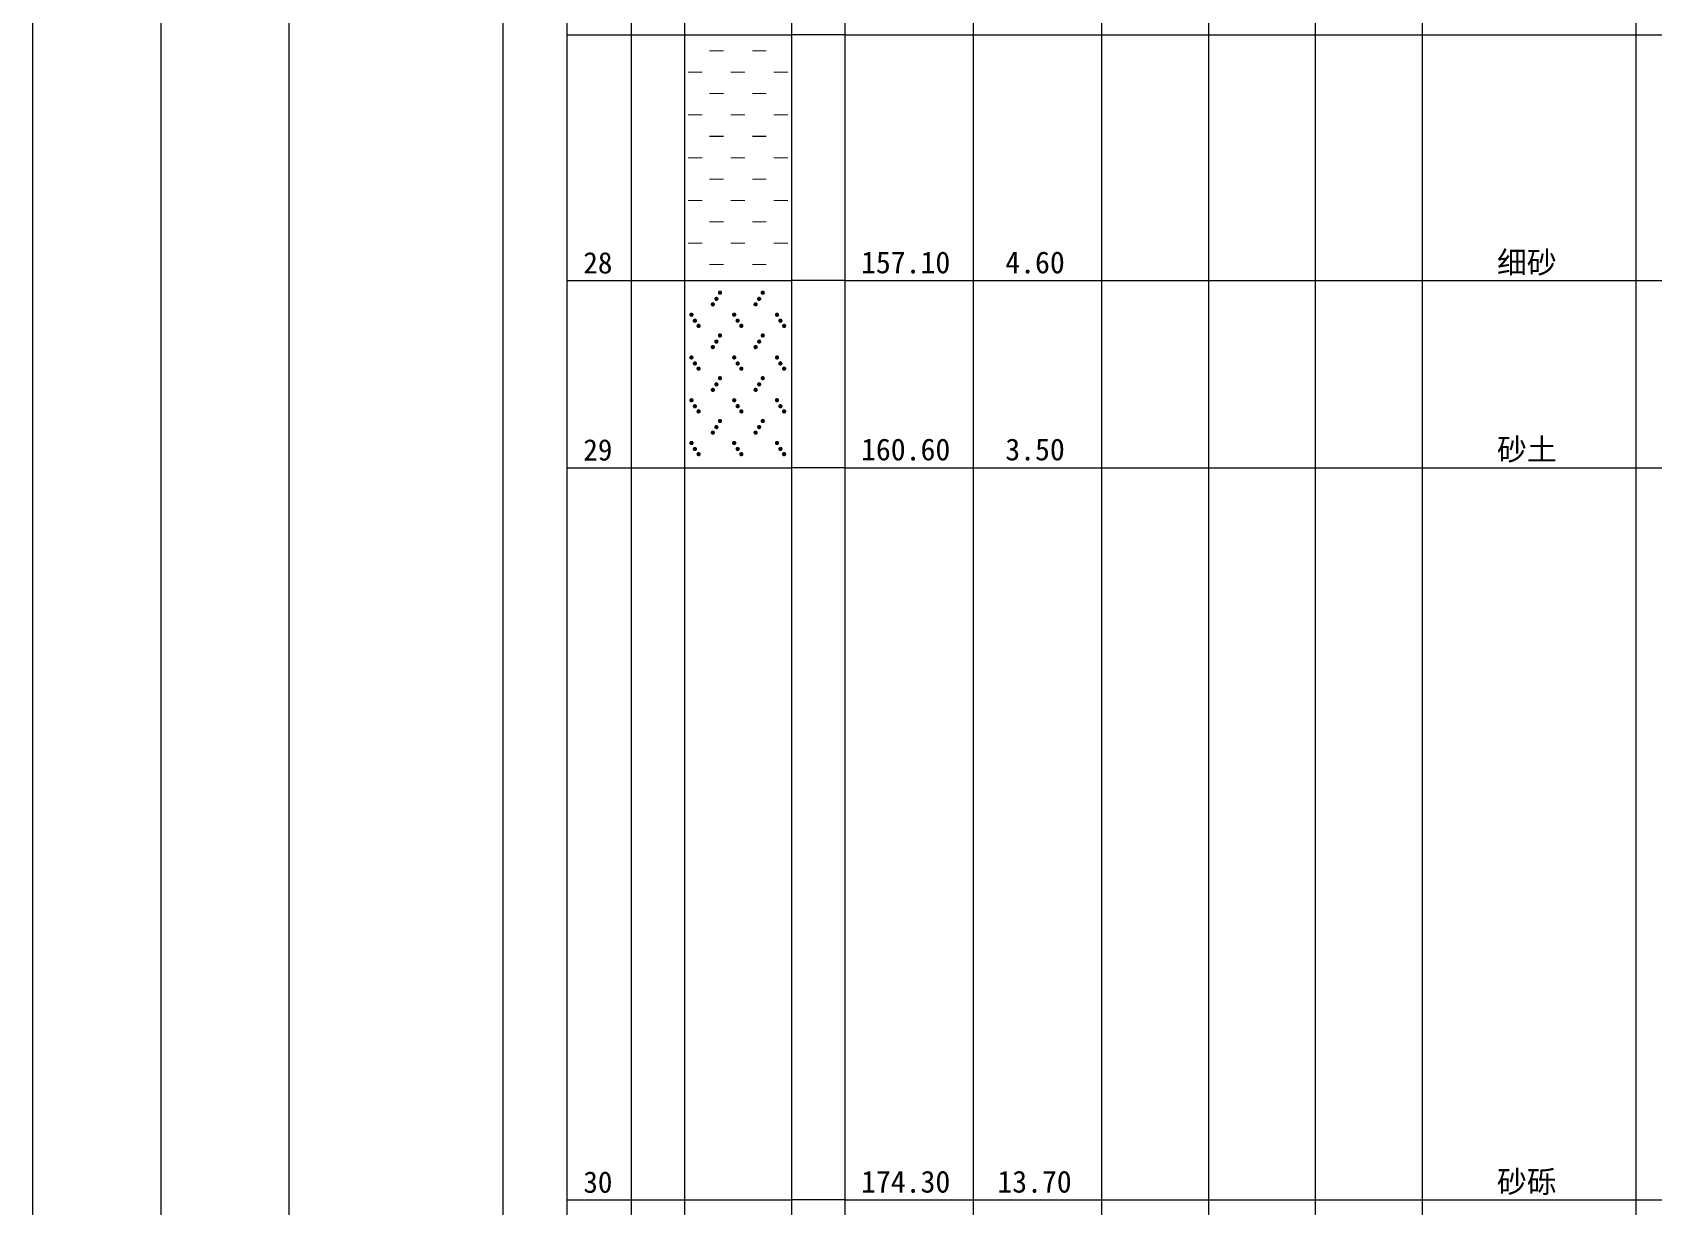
# Model space of a CAD drawing. Header units: inches. Extents: x -27 to 109, y -598 to 26.
# Drawn here: x 5.88 to 36.19, y -173.51 to -151.56 of the extents above; entities that cross this region are included whole.
import ezdxf

# ---------------------------------------------------------------- set-up
doc = ezdxf.new("R2010")
doc.units = ezdxf.units.IN
doc.header["$MEASUREMENT"] = 0
doc.layers.get('0').update_dxf_attribs({"lineweight": 0})
doc.styles.add('宋体', font='')
doc.styles.get('宋体').set_extended_font_data('宋体')

# ---------------------------------------------------------------- blocks, each defined once
blk = doc.blocks.new('lr_block_26')
at = {"color": 7, "const_width": 0.02}
for points in [[(18.548, -151.904), (18.815, -151.904)], [(19.348, -151.904), (19.615, -151.904)], [(18.415, -152.304), (18.148, -152.304)], [(19.215, -152.304), (18.948, -152.304)], [(20.015, -152.304), (19.748, -152.304)], [(18.548, -152.704), (18.815, -152.704)], [(19.348, -152.704), (19.615, -152.704)], [(18.415, -153.104), (18.148, -153.104)], [(19.215, -153.104), (18.948, -153.104)], [(20.015, -153.104), (19.748, -153.104)], [(18.548, -153.504), (18.815, -153.504)], [(19.348, -153.504), (19.615, -153.504)], [(18.415, -153.904), (18.148, -153.904)], [(19.215, -153.904), (18.948, -153.904)], [(20.015, -153.904), (19.748, -153.904)], [(18.548, -154.304), (18.815, -154.304)], [(19.348, -154.304), (19.615, -154.304)], [(18.415, -154.704), (18.148, -154.704)], [(19.215, -154.704), (18.948, -154.704)], [(20.015, -154.704), (19.748, -154.704)], [(18.548, -155.104), (18.815, -155.104)], [(19.348, -155.104), (19.615, -155.104)], [(18.415, -155.504), (18.148, -155.504)], [(19.215, -155.504), (18.948, -155.504)], [(20.015, -155.504), (19.748, -155.504)], [(18.548, -155.904), (18.815, -155.904)], [(19.348, -155.904), (19.615, -155.904)]]:
    blk.add_lwpolyline(points, dxfattribs=at)
blk = doc.blocks.new('lr_block_27')
at = {"true_color": 0x000000}
for points in [[(18.784, -156.44), (18.785, -156.43), (18.784, -156.419), (18.78, -156.41), (18.774, -156.401), (18.765, -156.395), (18.756, -156.391), (18.745, -156.39), (18.735, -156.391), (18.725, -156.395), (18.717, -156.401), (18.711, -156.41), (18.707, -156.419), (18.705, -156.43), (18.707, -156.44), (18.711, -156.45), (18.717, -156.458), (18.725, -156.464), (18.735, -156.468), (18.745, -156.47), (18.756, -156.468), (18.765, -156.464), (18.774, -156.458), (18.78, -156.45)], [(19.584, -156.44), (19.585, -156.43), (19.584, -156.419), (19.58, -156.41), (19.574, -156.401), (19.565, -156.395), (19.556, -156.391), (19.545, -156.39), (19.535, -156.391), (19.525, -156.395), (19.517, -156.401), (19.511, -156.41), (19.507, -156.419), (19.505, -156.43), (19.507, -156.44), (19.511, -156.45), (19.517, -156.458), (19.525, -156.464), (19.535, -156.468), (19.545, -156.47), (19.556, -156.468), (19.565, -156.464), (19.574, -156.458), (19.58, -156.45)], [(18.651, -156.658), (18.652, -156.648), (18.651, -156.637), (18.647, -156.628), (18.64, -156.619), (18.632, -156.613), (18.622, -156.609), (18.612, -156.608), (18.602, -156.609), (18.592, -156.613), (18.584, -156.619), (18.577, -156.628), (18.573, -156.637), (18.572, -156.648), (18.573, -156.658), (18.577, -156.668), (18.584, -156.676), (18.592, -156.682), (18.602, -156.686), (18.612, -156.688), (18.622, -156.686), (18.632, -156.682), (18.64, -156.676), (18.647, -156.668)], [(18.717, -156.555), (18.719, -156.545), (18.717, -156.534), (18.713, -156.525), (18.707, -156.516), (18.699, -156.51), (18.689, -156.506), (18.679, -156.505), (18.668, -156.506), (18.659, -156.51), (18.65, -156.516), (18.644, -156.525), (18.64, -156.534), (18.639, -156.545), (18.64, -156.555), (18.644, -156.565), (18.65, -156.573), (18.659, -156.579), (18.668, -156.583), (18.679, -156.585), (18.689, -156.583), (18.699, -156.579), (18.707, -156.573), (18.713, -156.565)], [(19.451, -156.658), (19.452, -156.648), (19.451, -156.637), (19.447, -156.628), (19.44, -156.619), (19.432, -156.613), (19.422, -156.609), (19.412, -156.608), (19.402, -156.609), (19.392, -156.613), (19.384, -156.619), (19.377, -156.628), (19.373, -156.637), (19.372, -156.648), (19.373, -156.658), (19.377, -156.668), (19.384, -156.676), (19.392, -156.682), (19.402, -156.686), (19.412, -156.688), (19.422, -156.686), (19.432, -156.682), (19.44, -156.676), (19.447, -156.668)], [(19.517, -156.555), (19.519, -156.545), (19.517, -156.534), (19.513, -156.525), (19.507, -156.516), (19.499, -156.51), (19.489, -156.506), (19.479, -156.505), (19.468, -156.506), (19.459, -156.51), (19.45, -156.516), (19.444, -156.525), (19.44, -156.534), (19.439, -156.545), (19.44, -156.555), (19.444, -156.565), (19.45, -156.573), (19.459, -156.579), (19.468, -156.583), (19.479, -156.585), (19.489, -156.583), (19.499, -156.579), (19.507, -156.573), (19.513, -156.565)], [(18.251, -156.852), (18.252, -156.842), (18.251, -156.831), (18.247, -156.822), (18.24, -156.813), (18.232, -156.807), (18.222, -156.803), (18.212, -156.802), (18.202, -156.803), (18.192, -156.807), (18.184, -156.813), (18.177, -156.822), (18.173, -156.831), (18.172, -156.842), (18.173, -156.852), (18.177, -156.862), (18.184, -156.87), (18.192, -156.876), (18.202, -156.88), (18.212, -156.882), (18.222, -156.88), (18.232, -156.876), (18.24, -156.87), (18.247, -156.862)], [(18.315, -156.964), (18.316, -156.954), (18.315, -156.943), (18.311, -156.934), (18.304, -156.925), (18.296, -156.919), (18.286, -156.915), (18.276, -156.914), (18.266, -156.915), (18.256, -156.919), (18.248, -156.925), (18.241, -156.934), (18.237, -156.943), (18.236, -156.954), (18.237, -156.964), (18.241, -156.974), (18.248, -156.982), (18.256, -156.988), (18.266, -156.992), (18.276, -156.994), (18.286, -156.992), (18.296, -156.988), (18.304, -156.982), (18.311, -156.974)], [(18.384, -157.061), (18.385, -157.051), (18.384, -157.04), (18.38, -157.031), (18.374, -157.023), (18.365, -157.016), (18.356, -157.012), (18.345, -157.011), (18.335, -157.012), (18.325, -157.016), (18.317, -157.023), (18.311, -157.031), (18.307, -157.04), (18.305, -157.051), (18.307, -157.061), (18.311, -157.071), (18.317, -157.079), (18.325, -157.085), (18.335, -157.089), (18.345, -157.091), (18.356, -157.089), (18.365, -157.085), (18.374, -157.079), (18.38, -157.071)], [(19.051, -156.852), (19.052, -156.842), (19.051, -156.831), (19.047, -156.822), (19.04, -156.813), (19.032, -156.807), (19.022, -156.803), (19.012, -156.802), (19.002, -156.803), (18.992, -156.807), (18.984, -156.813), (18.977, -156.822), (18.973, -156.831), (18.972, -156.842), (18.973, -156.852), (18.977, -156.862), (18.984, -156.87), (18.992, -156.876), (19.002, -156.88), (19.012, -156.882), (19.022, -156.88), (19.032, -156.876), (19.04, -156.87), (19.047, -156.862)], [(19.115, -156.964), (19.116, -156.954), (19.115, -156.943), (19.111, -156.934), (19.104, -156.925), (19.096, -156.919), (19.086, -156.915), (19.076, -156.914), (19.066, -156.915), (19.056, -156.919), (19.048, -156.925), (19.041, -156.934), (19.037, -156.943), (19.036, -156.954), (19.037, -156.964), (19.041, -156.974), (19.048, -156.982), (19.056, -156.988), (19.066, -156.992), (19.076, -156.994), (19.086, -156.992), (19.096, -156.988), (19.104, -156.982), (19.111, -156.974)], [(19.184, -157.061), (19.185, -157.051), (19.184, -157.04), (19.18, -157.031), (19.174, -157.023), (19.165, -157.016), (19.156, -157.012), (19.145, -157.011), (19.135, -157.012), (19.125, -157.016), (19.117, -157.023), (19.111, -157.031), (19.107, -157.04), (19.105, -157.051), (19.107, -157.061), (19.111, -157.071), (19.117, -157.079), (19.125, -157.085), (19.135, -157.089), (19.145, -157.091), (19.156, -157.089), (19.165, -157.085), (19.174, -157.079), (19.18, -157.071)], [(19.851, -156.852), (19.852, -156.842), (19.851, -156.831), (19.847, -156.822), (19.84, -156.813), (19.832, -156.807), (19.822, -156.803), (19.812, -156.802), (19.802, -156.803), (19.792, -156.807), (19.784, -156.813), (19.777, -156.822), (19.773, -156.831), (19.772, -156.842), (19.773, -156.852), (19.777, -156.862), (19.784, -156.87), (19.792, -156.876), (19.802, -156.88), (19.812, -156.882), (19.822, -156.88), (19.832, -156.876), (19.84, -156.87), (19.847, -156.862)], [(19.915, -156.964), (19.916, -156.954), (19.915, -156.943), (19.911, -156.934), (19.904, -156.925), (19.896, -156.919), (19.886, -156.915), (19.876, -156.914), (19.866, -156.915), (19.856, -156.919), (19.848, -156.925), (19.841, -156.934), (19.837, -156.943), (19.836, -156.954), (19.837, -156.964), (19.841, -156.974), (19.848, -156.982), (19.856, -156.988), (19.866, -156.992), (19.876, -156.994), (19.886, -156.992), (19.896, -156.988), (19.904, -156.982), (19.911, -156.974)], [(19.984, -157.061), (19.985, -157.051), (19.984, -157.04), (19.98, -157.031), (19.974, -157.023), (19.965, -157.016), (19.956, -157.012), (19.945, -157.011), (19.935, -157.012), (19.925, -157.016), (19.917, -157.023), (19.911, -157.031), (19.907, -157.04), (19.905, -157.051), (19.907, -157.061), (19.911, -157.071), (19.917, -157.079), (19.925, -157.085), (19.935, -157.089), (19.945, -157.091), (19.956, -157.089), (19.965, -157.085), (19.974, -157.079), (19.98, -157.071)], [(18.717, -157.355), (18.719, -157.345), (18.717, -157.334), (18.713, -157.325), (18.707, -157.316), (18.699, -157.31), (18.689, -157.306), (18.679, -157.305), (18.668, -157.306), (18.659, -157.31), (18.65, -157.316), (18.644, -157.325), (18.64, -157.334), (18.639, -157.345), (18.64, -157.355), (18.644, -157.365), (18.65, -157.373), (18.659, -157.379), (18.668, -157.383), (18.679, -157.385), (18.689, -157.383), (18.699, -157.379), (18.707, -157.373), (18.713, -157.365)], [(18.784, -157.24), (18.785, -157.23), (18.784, -157.219), (18.78, -157.21), (18.774, -157.201), (18.765, -157.195), (18.756, -157.191), (18.745, -157.19), (18.735, -157.191), (18.725, -157.195), (18.717, -157.201), (18.711, -157.21), (18.707, -157.219), (18.705, -157.23), (18.707, -157.24), (18.711, -157.25), (18.717, -157.258), (18.725, -157.264), (18.735, -157.268), (18.745, -157.27), (18.756, -157.268), (18.765, -157.264), (18.774, -157.258), (18.78, -157.25)], [(19.517, -157.355), (19.519, -157.345), (19.517, -157.334), (19.513, -157.325), (19.507, -157.316), (19.499, -157.31), (19.489, -157.306), (19.479, -157.305), (19.468, -157.306), (19.459, -157.31), (19.45, -157.316), (19.444, -157.325), (19.44, -157.334), (19.439, -157.345), (19.44, -157.355), (19.444, -157.365), (19.45, -157.373), (19.459, -157.379), (19.468, -157.383), (19.479, -157.385), (19.489, -157.383), (19.499, -157.379), (19.507, -157.373), (19.513, -157.365)], [(19.584, -157.24), (19.585, -157.23), (19.584, -157.219), (19.58, -157.21), (19.574, -157.201), (19.565, -157.195), (19.556, -157.191), (19.545, -157.19), (19.535, -157.191), (19.525, -157.195), (19.517, -157.201), (19.511, -157.21), (19.507, -157.219), (19.505, -157.23), (19.507, -157.24), (19.511, -157.25), (19.517, -157.258), (19.525, -157.264), (19.535, -157.268), (19.545, -157.27), (19.556, -157.268), (19.565, -157.264), (19.574, -157.258), (19.58, -157.25)], [(18.251, -157.652), (18.252, -157.642), (18.251, -157.631), (18.247, -157.622), (18.24, -157.613), (18.232, -157.607), (18.222, -157.603), (18.212, -157.602), (18.202, -157.603), (18.192, -157.607), (18.184, -157.613), (18.177, -157.622), (18.173, -157.631), (18.172, -157.642), (18.173, -157.652), (18.177, -157.662), (18.184, -157.67), (18.192, -157.676), (18.202, -157.68), (18.212, -157.682), (18.222, -157.68), (18.232, -157.676), (18.24, -157.67), (18.247, -157.662)], [(18.651, -157.458), (18.652, -157.448), (18.651, -157.437), (18.647, -157.428), (18.64, -157.419), (18.632, -157.413), (18.622, -157.409), (18.612, -157.408), (18.602, -157.409), (18.592, -157.413), (18.584, -157.419), (18.577, -157.428), (18.573, -157.437), (18.572, -157.448), (18.573, -157.458), (18.577, -157.468), (18.584, -157.476), (18.592, -157.482), (18.602, -157.486), (18.612, -157.488), (18.622, -157.486), (18.632, -157.482), (18.64, -157.476), (18.647, -157.468)], [(19.051, -157.652), (19.052, -157.642), (19.051, -157.631), (19.047, -157.622), (19.04, -157.613), (19.032, -157.607), (19.022, -157.603), (19.012, -157.602), (19.002, -157.603), (18.992, -157.607), (18.984, -157.613), (18.977, -157.622), (18.973, -157.631), (18.972, -157.642), (18.973, -157.652), (18.977, -157.662), (18.984, -157.67), (18.992, -157.676), (19.002, -157.68), (19.012, -157.682), (19.022, -157.68), (19.032, -157.676), (19.04, -157.67), (19.047, -157.662)], [(19.451, -157.458), (19.452, -157.448), (19.451, -157.437), (19.447, -157.428), (19.44, -157.419), (19.432, -157.413), (19.422, -157.409), (19.412, -157.408), (19.402, -157.409), (19.392, -157.413), (19.384, -157.419), (19.377, -157.428), (19.373, -157.437), (19.372, -157.448), (19.373, -157.458), (19.377, -157.468), (19.384, -157.476), (19.392, -157.482), (19.402, -157.486), (19.412, -157.488), (19.422, -157.486), (19.432, -157.482), (19.44, -157.476), (19.447, -157.468)], [(19.851, -157.652), (19.852, -157.642), (19.851, -157.631), (19.847, -157.622), (19.84, -157.613), (19.832, -157.607), (19.822, -157.603), (19.812, -157.602), (19.802, -157.603), (19.792, -157.607), (19.784, -157.613), (19.777, -157.622), (19.773, -157.631), (19.772, -157.642), (19.773, -157.652), (19.777, -157.662), (19.784, -157.67), (19.792, -157.676), (19.802, -157.68), (19.812, -157.682), (19.822, -157.68), (19.832, -157.676), (19.84, -157.67), (19.847, -157.662)], [(18.315, -157.764), (18.316, -157.754), (18.315, -157.743), (18.311, -157.734), (18.304, -157.725), (18.296, -157.719), (18.286, -157.715), (18.276, -157.714), (18.266, -157.715), (18.256, -157.719), (18.248, -157.725), (18.241, -157.734), (18.237, -157.743), (18.236, -157.754), (18.237, -157.764), (18.241, -157.774), (18.248, -157.782), (18.256, -157.788), (18.266, -157.792), (18.276, -157.794), (18.286, -157.792), (18.296, -157.788), (18.304, -157.782), (18.311, -157.774)], [(18.384, -157.861), (18.385, -157.851), (18.384, -157.84), (18.38, -157.831), (18.374, -157.823), (18.365, -157.816), (18.356, -157.812), (18.345, -157.811), (18.335, -157.812), (18.325, -157.816), (18.317, -157.823), (18.311, -157.831), (18.307, -157.84), (18.305, -157.851), (18.307, -157.861), (18.311, -157.871), (18.317, -157.879), (18.325, -157.885), (18.335, -157.889), (18.345, -157.891), (18.356, -157.889), (18.365, -157.885), (18.374, -157.879), (18.38, -157.871)], [(19.115, -157.764), (19.116, -157.754), (19.115, -157.743), (19.111, -157.734), (19.104, -157.725), (19.096, -157.719), (19.086, -157.715), (19.076, -157.714), (19.066, -157.715), (19.056, -157.719), (19.048, -157.725), (19.041, -157.734), (19.037, -157.743), (19.036, -157.754), (19.037, -157.764), (19.041, -157.774), (19.048, -157.782), (19.056, -157.788), (19.066, -157.792), (19.076, -157.794), (19.086, -157.792), (19.096, -157.788), (19.104, -157.782), (19.111, -157.774)], [(19.184, -157.861), (19.185, -157.851), (19.184, -157.84), (19.18, -157.831), (19.174, -157.823), (19.165, -157.816), (19.156, -157.812), (19.145, -157.811), (19.135, -157.812), (19.125, -157.816), (19.117, -157.823), (19.111, -157.831), (19.107, -157.84), (19.105, -157.851), (19.107, -157.861), (19.111, -157.871), (19.117, -157.879), (19.125, -157.885), (19.135, -157.889), (19.145, -157.891), (19.156, -157.889), (19.165, -157.885), (19.174, -157.879), (19.18, -157.871)], [(19.915, -157.764), (19.916, -157.754), (19.915, -157.743), (19.911, -157.734), (19.904, -157.725), (19.896, -157.719), (19.886, -157.715), (19.876, -157.714), (19.866, -157.715), (19.856, -157.719), (19.848, -157.725), (19.841, -157.734), (19.837, -157.743), (19.836, -157.754), (19.837, -157.764), (19.841, -157.774), (19.848, -157.782), (19.856, -157.788), (19.866, -157.792), (19.876, -157.794), (19.886, -157.792), (19.896, -157.788), (19.904, -157.782), (19.911, -157.774)], [(19.984, -157.861), (19.985, -157.851), (19.984, -157.84), (19.98, -157.831), (19.974, -157.823), (19.965, -157.816), (19.956, -157.812), (19.945, -157.811), (19.935, -157.812), (19.925, -157.816), (19.917, -157.823), (19.911, -157.831), (19.907, -157.84), (19.905, -157.851), (19.907, -157.861), (19.911, -157.871), (19.917, -157.879), (19.925, -157.885), (19.935, -157.889), (19.945, -157.891), (19.956, -157.889), (19.965, -157.885), (19.974, -157.879), (19.98, -157.871)], [(18.651, -158.258), (18.652, -158.248), (18.651, -158.237), (18.647, -158.228), (18.64, -158.219), (18.632, -158.213), (18.622, -158.209), (18.612, -158.208), (18.602, -158.209), (18.592, -158.213), (18.584, -158.219), (18.577, -158.228), (18.573, -158.237), (18.572, -158.248), (18.573, -158.258), (18.577, -158.268), (18.584, -158.276), (18.592, -158.282), (18.602, -158.286), (18.612, -158.288), (18.622, -158.286), (18.632, -158.282), (18.64, -158.276), (18.647, -158.268)], [(18.717, -158.155), (18.719, -158.145), (18.717, -158.134), (18.713, -158.125), (18.707, -158.116), (18.699, -158.11), (18.689, -158.106), (18.679, -158.105), (18.668, -158.106), (18.659, -158.11), (18.65, -158.116), (18.644, -158.125), (18.64, -158.134), (18.639, -158.145), (18.64, -158.155), (18.644, -158.165), (18.65, -158.173), (18.659, -158.179), (18.668, -158.183), (18.679, -158.185), (18.689, -158.183), (18.699, -158.179), (18.707, -158.173), (18.713, -158.165)], [(18.784, -158.04), (18.785, -158.03), (18.784, -158.019), (18.78, -158.01), (18.774, -158.001), (18.765, -157.995), (18.756, -157.991), (18.745, -157.99), (18.735, -157.991), (18.725, -157.995), (18.717, -158.001), (18.711, -158.01), (18.707, -158.019), (18.705, -158.03), (18.707, -158.04), (18.711, -158.05), (18.717, -158.058), (18.725, -158.064), (18.735, -158.068), (18.745, -158.07), (18.756, -158.068), (18.765, -158.064), (18.774, -158.058), (18.78, -158.05)], [(19.451, -158.258), (19.452, -158.248), (19.451, -158.237), (19.447, -158.228), (19.44, -158.219), (19.432, -158.213), (19.422, -158.209), (19.412, -158.208), (19.402, -158.209), (19.392, -158.213), (19.384, -158.219), (19.377, -158.228), (19.373, -158.237), (19.372, -158.248), (19.373, -158.258), (19.377, -158.268), (19.384, -158.276), (19.392, -158.282), (19.402, -158.286), (19.412, -158.288), (19.422, -158.286), (19.432, -158.282), (19.44, -158.276), (19.447, -158.268)], [(19.517, -158.155), (19.519, -158.145), (19.517, -158.134), (19.513, -158.125), (19.507, -158.116), (19.499, -158.11), (19.489, -158.106), (19.479, -158.105), (19.468, -158.106), (19.459, -158.11), (19.45, -158.116), (19.444, -158.125), (19.44, -158.134), (19.439, -158.145), (19.44, -158.155), (19.444, -158.165), (19.45, -158.173), (19.459, -158.179), (19.468, -158.183), (19.479, -158.185), (19.489, -158.183), (19.499, -158.179), (19.507, -158.173), (19.513, -158.165)], [(19.584, -158.04), (19.585, -158.03), (19.584, -158.019), (19.58, -158.01), (19.574, -158.001), (19.565, -157.995), (19.556, -157.991), (19.545, -157.99), (19.535, -157.991), (19.525, -157.995), (19.517, -158.001), (19.511, -158.01), (19.507, -158.019), (19.505, -158.03), (19.507, -158.04), (19.511, -158.05), (19.517, -158.058), (19.525, -158.064), (19.535, -158.068), (19.545, -158.07), (19.556, -158.068), (19.565, -158.064), (19.574, -158.058), (19.58, -158.05)], [(18.251, -158.452), (18.252, -158.442), (18.251, -158.431), (18.247, -158.422), (18.24, -158.413), (18.232, -158.407), (18.222, -158.403), (18.212, -158.402), (18.202, -158.403), (18.192, -158.407), (18.184, -158.413), (18.177, -158.422), (18.173, -158.431), (18.172, -158.442), (18.173, -158.452), (18.177, -158.462), (18.184, -158.47), (18.192, -158.476), (18.202, -158.48), (18.212, -158.482), (18.222, -158.48), (18.232, -158.476), (18.24, -158.47), (18.247, -158.462)], [(18.315, -158.564), (18.316, -158.554), (18.315, -158.543), (18.311, -158.534), (18.304, -158.525), (18.296, -158.519), (18.286, -158.515), (18.276, -158.514), (18.266, -158.515), (18.256, -158.519), (18.248, -158.525), (18.241, -158.534), (18.237, -158.543), (18.236, -158.554), (18.237, -158.564), (18.241, -158.574), (18.248, -158.582), (18.256, -158.588), (18.266, -158.592), (18.276, -158.594), (18.286, -158.592), (18.296, -158.588), (18.304, -158.582), (18.311, -158.574)], [(19.051, -158.452), (19.052, -158.442), (19.051, -158.431), (19.047, -158.422), (19.04, -158.413), (19.032, -158.407), (19.022, -158.403), (19.012, -158.402), (19.002, -158.403), (18.992, -158.407), (18.984, -158.413), (18.977, -158.422), (18.973, -158.431), (18.972, -158.442), (18.973, -158.452), (18.977, -158.462), (18.984, -158.47), (18.992, -158.476), (19.002, -158.48), (19.012, -158.482), (19.022, -158.48), (19.032, -158.476), (19.04, -158.47), (19.047, -158.462)], [(19.115, -158.564), (19.116, -158.554), (19.115, -158.543), (19.111, -158.534), (19.104, -158.525), (19.096, -158.519), (19.086, -158.515), (19.076, -158.514), (19.066, -158.515), (19.056, -158.519), (19.048, -158.525), (19.041, -158.534), (19.037, -158.543), (19.036, -158.554), (19.037, -158.564), (19.041, -158.574), (19.048, -158.582), (19.056, -158.588), (19.066, -158.592), (19.076, -158.594), (19.086, -158.592), (19.096, -158.588), (19.104, -158.582), (19.111, -158.574)], [(19.851, -158.452), (19.852, -158.442), (19.851, -158.431), (19.847, -158.422), (19.84, -158.413), (19.832, -158.407), (19.822, -158.403), (19.812, -158.402), (19.802, -158.403), (19.792, -158.407), (19.784, -158.413), (19.777, -158.422), (19.773, -158.431), (19.772, -158.442), (19.773, -158.452), (19.777, -158.462), (19.784, -158.47), (19.792, -158.476), (19.802, -158.48), (19.812, -158.482), (19.822, -158.48), (19.832, -158.476), (19.84, -158.47), (19.847, -158.462)], [(19.915, -158.564), (19.916, -158.554), (19.915, -158.543), (19.911, -158.534), (19.904, -158.525), (19.896, -158.519), (19.886, -158.515), (19.876, -158.514), (19.866, -158.515), (19.856, -158.519), (19.848, -158.525), (19.841, -158.534), (19.837, -158.543), (19.836, -158.554), (19.837, -158.564), (19.841, -158.574), (19.848, -158.582), (19.856, -158.588), (19.866, -158.592), (19.876, -158.594), (19.886, -158.592), (19.896, -158.588), (19.904, -158.582), (19.911, -158.574)], [(18.384, -158.661), (18.385, -158.651), (18.384, -158.64), (18.38, -158.631), (18.374, -158.623), (18.365, -158.616), (18.356, -158.612), (18.345, -158.611), (18.335, -158.612), (18.325, -158.616), (18.317, -158.623), (18.311, -158.631), (18.307, -158.64), (18.305, -158.651), (18.307, -158.661), (18.311, -158.671), (18.317, -158.679), (18.325, -158.685), (18.335, -158.689), (18.345, -158.691), (18.356, -158.689), (18.365, -158.685), (18.374, -158.679), (18.38, -158.671)], [(18.784, -158.84), (18.785, -158.83), (18.784, -158.819), (18.78, -158.81), (18.774, -158.801), (18.765, -158.795), (18.756, -158.791), (18.745, -158.79), (18.735, -158.791), (18.725, -158.795), (18.717, -158.801), (18.711, -158.81), (18.707, -158.819), (18.705, -158.83), (18.707, -158.84), (18.711, -158.85), (18.717, -158.858), (18.725, -158.864), (18.735, -158.868), (18.745, -158.87), (18.756, -158.868), (18.765, -158.864), (18.774, -158.858), (18.78, -158.85)], [(19.184, -158.661), (19.185, -158.651), (19.184, -158.64), (19.18, -158.631), (19.174, -158.623), (19.165, -158.616), (19.156, -158.612), (19.145, -158.611), (19.135, -158.612), (19.125, -158.616), (19.117, -158.623), (19.111, -158.631), (19.107, -158.64), (19.105, -158.651), (19.107, -158.661), (19.111, -158.671), (19.117, -158.679), (19.125, -158.685), (19.135, -158.689), (19.145, -158.691), (19.156, -158.689), (19.165, -158.685), (19.174, -158.679), (19.18, -158.671)], [(19.584, -158.84), (19.585, -158.83), (19.584, -158.819), (19.58, -158.81), (19.574, -158.801), (19.565, -158.795), (19.556, -158.791), (19.545, -158.79), (19.535, -158.791), (19.525, -158.795), (19.517, -158.801), (19.511, -158.81), (19.507, -158.819), (19.505, -158.83), (19.507, -158.84), (19.511, -158.85), (19.517, -158.858), (19.525, -158.864), (19.535, -158.868), (19.545, -158.87), (19.556, -158.868), (19.565, -158.864), (19.574, -158.858), (19.58, -158.85)], [(19.984, -158.661), (19.985, -158.651), (19.984, -158.64), (19.98, -158.631), (19.974, -158.623), (19.965, -158.616), (19.956, -158.612), (19.945, -158.611), (19.935, -158.612), (19.925, -158.616), (19.917, -158.623), (19.911, -158.631), (19.907, -158.64), (19.905, -158.651), (19.907, -158.661), (19.911, -158.671), (19.917, -158.679), (19.925, -158.685), (19.935, -158.689), (19.945, -158.691), (19.956, -158.689), (19.965, -158.685), (19.974, -158.679), (19.98, -158.671)], [(18.651, -159.058), (18.652, -159.048), (18.651, -159.037), (18.647, -159.028), (18.64, -159.019), (18.632, -159.013), (18.622, -159.009), (18.612, -159.008), (18.602, -159.009), (18.592, -159.013), (18.584, -159.019), (18.577, -159.028), (18.573, -159.037), (18.572, -159.048), (18.573, -159.058), (18.577, -159.068), (18.584, -159.076), (18.592, -159.082), (18.602, -159.086), (18.612, -159.088), (18.622, -159.086), (18.632, -159.082), (18.64, -159.076), (18.647, -159.068)], [(18.717, -158.955), (18.719, -158.945), (18.717, -158.934), (18.713, -158.925), (18.707, -158.916), (18.699, -158.91), (18.689, -158.906), (18.679, -158.905), (18.668, -158.906), (18.659, -158.91), (18.65, -158.916), (18.644, -158.925), (18.64, -158.934), (18.639, -158.945), (18.64, -158.955), (18.644, -158.965), (18.65, -158.973), (18.659, -158.979), (18.668, -158.983), (18.679, -158.985), (18.689, -158.983), (18.699, -158.979), (18.707, -158.973), (18.713, -158.965)], [(19.451, -159.058), (19.452, -159.048), (19.451, -159.037), (19.447, -159.028), (19.44, -159.019), (19.432, -159.013), (19.422, -159.009), (19.412, -159.008), (19.402, -159.009), (19.392, -159.013), (19.384, -159.019), (19.377, -159.028), (19.373, -159.037), (19.372, -159.048), (19.373, -159.058), (19.377, -159.068), (19.384, -159.076), (19.392, -159.082), (19.402, -159.086), (19.412, -159.088), (19.422, -159.086), (19.432, -159.082), (19.44, -159.076), (19.447, -159.068)], [(19.517, -158.955), (19.519, -158.945), (19.517, -158.934), (19.513, -158.925), (19.507, -158.916), (19.499, -158.91), (19.489, -158.906), (19.479, -158.905), (19.468, -158.906), (19.459, -158.91), (19.45, -158.916), (19.444, -158.925), (19.44, -158.934), (19.439, -158.945), (19.44, -158.955), (19.444, -158.965), (19.45, -158.973), (19.459, -158.979), (19.468, -158.983), (19.479, -158.985), (19.489, -158.983), (19.499, -158.979), (19.507, -158.973), (19.513, -158.965)], [(18.251, -159.252), (18.252, -159.242), (18.251, -159.231), (18.247, -159.222), (18.24, -159.213), (18.232, -159.207), (18.222, -159.203), (18.212, -159.202), (18.202, -159.203), (18.192, -159.207), (18.184, -159.213), (18.177, -159.222), (18.173, -159.231), (18.172, -159.242), (18.173, -159.252), (18.177, -159.262), (18.184, -159.27), (18.192, -159.276), (18.202, -159.28), (18.212, -159.282), (18.222, -159.28), (18.232, -159.276), (18.24, -159.27), (18.247, -159.262)], [(18.315, -159.364), (18.316, -159.354), (18.315, -159.343), (18.311, -159.334), (18.304, -159.325), (18.296, -159.319), (18.286, -159.315), (18.276, -159.314), (18.266, -159.315), (18.256, -159.319), (18.248, -159.325), (18.241, -159.334), (18.237, -159.343), (18.236, -159.354), (18.237, -159.364), (18.241, -159.374), (18.248, -159.382), (18.256, -159.388), (18.266, -159.392), (18.276, -159.394), (18.286, -159.392), (18.296, -159.388), (18.304, -159.382), (18.311, -159.374)], [(18.384, -159.461), (18.385, -159.451), (18.384, -159.44), (18.38, -159.431), (18.374, -159.423), (18.365, -159.416), (18.356, -159.412), (18.345, -159.411), (18.335, -159.412), (18.325, -159.416), (18.317, -159.423), (18.311, -159.431), (18.307, -159.44), (18.305, -159.451), (18.307, -159.461), (18.311, -159.471), (18.317, -159.479), (18.325, -159.485), (18.335, -159.489), (18.345, -159.491), (18.356, -159.489), (18.365, -159.485), (18.374, -159.479), (18.38, -159.471)], [(19.051, -159.252), (19.052, -159.242), (19.051, -159.231), (19.047, -159.222), (19.04, -159.213), (19.032, -159.207), (19.022, -159.203), (19.012, -159.202), (19.002, -159.203), (18.992, -159.207), (18.984, -159.213), (18.977, -159.222), (18.973, -159.231), (18.972, -159.242), (18.973, -159.252), (18.977, -159.262), (18.984, -159.27), (18.992, -159.276), (19.002, -159.28), (19.012, -159.282), (19.022, -159.28), (19.032, -159.276), (19.04, -159.27), (19.047, -159.262)], [(19.115, -159.364), (19.116, -159.354), (19.115, -159.343), (19.111, -159.334), (19.104, -159.325), (19.096, -159.319), (19.086, -159.315), (19.076, -159.314), (19.066, -159.315), (19.056, -159.319), (19.048, -159.325), (19.041, -159.334), (19.037, -159.343), (19.036, -159.354), (19.037, -159.364), (19.041, -159.374), (19.048, -159.382), (19.056, -159.388), (19.066, -159.392), (19.076, -159.394), (19.086, -159.392), (19.096, -159.388), (19.104, -159.382), (19.111, -159.374)], [(19.184, -159.461), (19.185, -159.451), (19.184, -159.44), (19.18, -159.431), (19.174, -159.423), (19.165, -159.416), (19.156, -159.412), (19.145, -159.411), (19.135, -159.412), (19.125, -159.416), (19.117, -159.423), (19.111, -159.431), (19.107, -159.44), (19.105, -159.451), (19.107, -159.461), (19.111, -159.471), (19.117, -159.479), (19.125, -159.485), (19.135, -159.489), (19.145, -159.491), (19.156, -159.489), (19.165, -159.485), (19.174, -159.479), (19.18, -159.471)], [(19.851, -159.252), (19.852, -159.242), (19.851, -159.231), (19.847, -159.222), (19.84, -159.213), (19.832, -159.207), (19.822, -159.203), (19.812, -159.202), (19.802, -159.203), (19.792, -159.207), (19.784, -159.213), (19.777, -159.222), (19.773, -159.231), (19.772, -159.242), (19.773, -159.252), (19.777, -159.262), (19.784, -159.27), (19.792, -159.276), (19.802, -159.28), (19.812, -159.282), (19.822, -159.28), (19.832, -159.276), (19.84, -159.27), (19.847, -159.262)], [(19.915, -159.364), (19.916, -159.354), (19.915, -159.343), (19.911, -159.334), (19.904, -159.325), (19.896, -159.319), (19.886, -159.315), (19.876, -159.314), (19.866, -159.315), (19.856, -159.319), (19.848, -159.325), (19.841, -159.334), (19.837, -159.343), (19.836, -159.354), (19.837, -159.364), (19.841, -159.374), (19.848, -159.382), (19.856, -159.388), (19.866, -159.392), (19.876, -159.394), (19.886, -159.392), (19.896, -159.388), (19.904, -159.382), (19.911, -159.374)], [(19.984, -159.461), (19.985, -159.451), (19.984, -159.44), (19.98, -159.431), (19.974, -159.423), (19.965, -159.416), (19.956, -159.412), (19.945, -159.411), (19.935, -159.412), (19.925, -159.416), (19.917, -159.423), (19.911, -159.431), (19.907, -159.44), (19.905, -159.451), (19.907, -159.461), (19.911, -159.471), (19.917, -159.479), (19.925, -159.485), (19.935, -159.489), (19.945, -159.491), (19.956, -159.489), (19.965, -159.485), (19.974, -159.479), (19.98, -159.471)]]:
    blk.add_hatch(color=18, dxfattribs=at).paths.add_polyline_path(points, flags=17)

msp = doc.modelspace()

# ---------------------------------------------------------------- hatches: boundary and pattern name
at = {"true_color": 0x000000}
h = msp.add_hatch(dxfattribs=at)
h.set_pattern_fill('', color=18, style=0, pattern_type=0)
h.set_pattern_definition([])
h.paths.add_polyline_path([(18.082, -173.404), (20.082, -173.404), (20.082, -159.704), (18.082, -159.704)], flags=17)

# ---------------------------------------------------------------- linework, layer by layer
at = {"linetype": 'Continuous', "lineweight": 15}
for p, q in [((5.882, 0.896), (5.882, -567.184)), ((8.282, 0.896), (8.282, -567.184)), ((10.682, 0.896), (10.682, -567.184)), ((14.682, 0.896), (14.682, -567.184)), ((15.882, 0.896), (15.882, -567.184)), ((17.082, 0.896), (17.082, -567.184)), ((21.082, 0.896), (21.082, -567.184)), ((23.482, 0.896), (23.482, -567.184)), ((25.882, 0.896), (25.882, -567.184)), ((27.882, 0.896), (27.882, -567.184)), ((29.882, 0.896), (29.882, -567.184)), ((31.882, 0.896), (31.882, -567.184)), ((35.882, 0.896), (35.882, -567.184)), ((18.082, -127.004), (18.082, -151.604)), ((20.082, -127.004), (20.082, -151.604)), ((15.882, -151.604), (17.082, -151.604)), ((17.082, -151.604), (18.082, -151.604)), ((18.082, -151.604), (20.082, -151.604)), ((18.082, -151.604), (18.082, -156.204)), ((21.082, -151.604), (20.082, -151.604)), ((20.082, -151.604), (20.082, -156.204)), ((21.082, -151.604), (23.482, -151.604)), ((23.482, -151.604), (25.882, -151.604)), ((25.882, -151.604), (27.882, -151.604)), ((27.882, -151.604), (29.882, -151.604)), ((29.882, -151.604), (31.882, -151.604)), ((31.882, -151.604), (35.882, -151.604)), ((35.882, -151.604), (65.882, -151.604)), ((15.882, -156.204), (17.082, -156.204)), ((17.082, -156.204), (18.082, -156.204)), ((18.082, -156.204), (20.082, -156.204)), ((18.082, -156.204), (18.082, -159.704)), ((21.082, -156.204), (20.082, -156.204)), ((20.082, -156.204), (20.082, -159.704)), ((21.082, -156.204), (23.482, -156.204)), ((23.482, -156.204), (25.882, -156.204)), ((25.882, -156.204), (27.882, -156.204)), ((27.882, -156.204), (29.882, -156.204)), ((29.882, -156.204), (31.882, -156.204)), ((31.882, -156.204), (35.882, -156.204)), ((35.882, -156.204), (65.882, -156.204)), ((15.882, -159.704), (17.082, -159.704)), ((17.082, -159.704), (18.082, -159.704)), ((18.082, -159.704), (20.082, -159.704)), ((18.082, -159.704), (18.082, -173.404)), ((21.082, -159.704), (20.082, -159.704)), ((20.082, -159.704), (20.082, -173.404)), ((21.082, -159.704), (23.482, -159.704)), ((23.482, -159.704), (25.882, -159.704)), ((25.882, -159.704), (27.882, -159.704)), ((27.882, -159.704), (29.882, -159.704)), ((29.882, -159.704), (31.882, -159.704)), ((31.882, -159.704), (35.882, -159.704)), ((35.882, -159.704), (65.882, -159.704)), ((15.882, -173.404), (17.082, -173.404)), ((17.082, -173.404), (18.082, -173.404)), ((18.082, -173.404), (20.082, -173.404)), ((18.082, -173.404), (18.082, -176.004)), ((21.082, -173.404), (20.082, -173.404)), ((20.082, -173.404), (20.082, -176.004)), ((21.082, -173.404), (23.482, -173.404)), ((23.482, -173.404), (25.882, -173.404)), ((25.882, -173.404), (27.882, -173.404)), ((27.882, -173.404), (29.882, -173.404)), ((29.882, -173.404), (31.882, -173.404)), ((31.882, -173.404), (35.882, -173.404)), ((35.882, -173.404), (65.882, -173.404))]:
    msp.add_line(p, q, dxfattribs=at)

# ---------------------------------------------------------------- block references
at = {"color": 7}
for name in ['lr_block_26', 'lr_block_27']:
    msp.add_blockref(name, (0, 0), dxfattribs=at)

# ---------------------------------------------------------------- texts
at = {"style": '宋体'}
for s, height, p in [('28', 0.4, (16.189, -156.07)), ('157.10', 0.4092, (21.384, -156.067)), ('4.60', 0.4092, (24.083, -156.067)), ('细砂', 0.4092, (33.283, -156.067)), ('砂土', 0.4092, (33.283, -159.567)), ('29', 0.4, (16.189, -159.57)), ('160.60', 0.4092, (21.384, -159.567)), ('3.50', 0.4092, (24.083, -159.567)), ('30', 0.4, (16.189, -173.27)), ('174.30', 0.4092, (21.384, -173.267)), ('13.70', 0.4092, (23.934, -173.267)), ('砂砾', 0.4092, (33.283, -173.267))]:
    msp.add_text(s, height=height, dxfattribs=at).set_placement(p)

doc.saveas('drawing.dxf')
